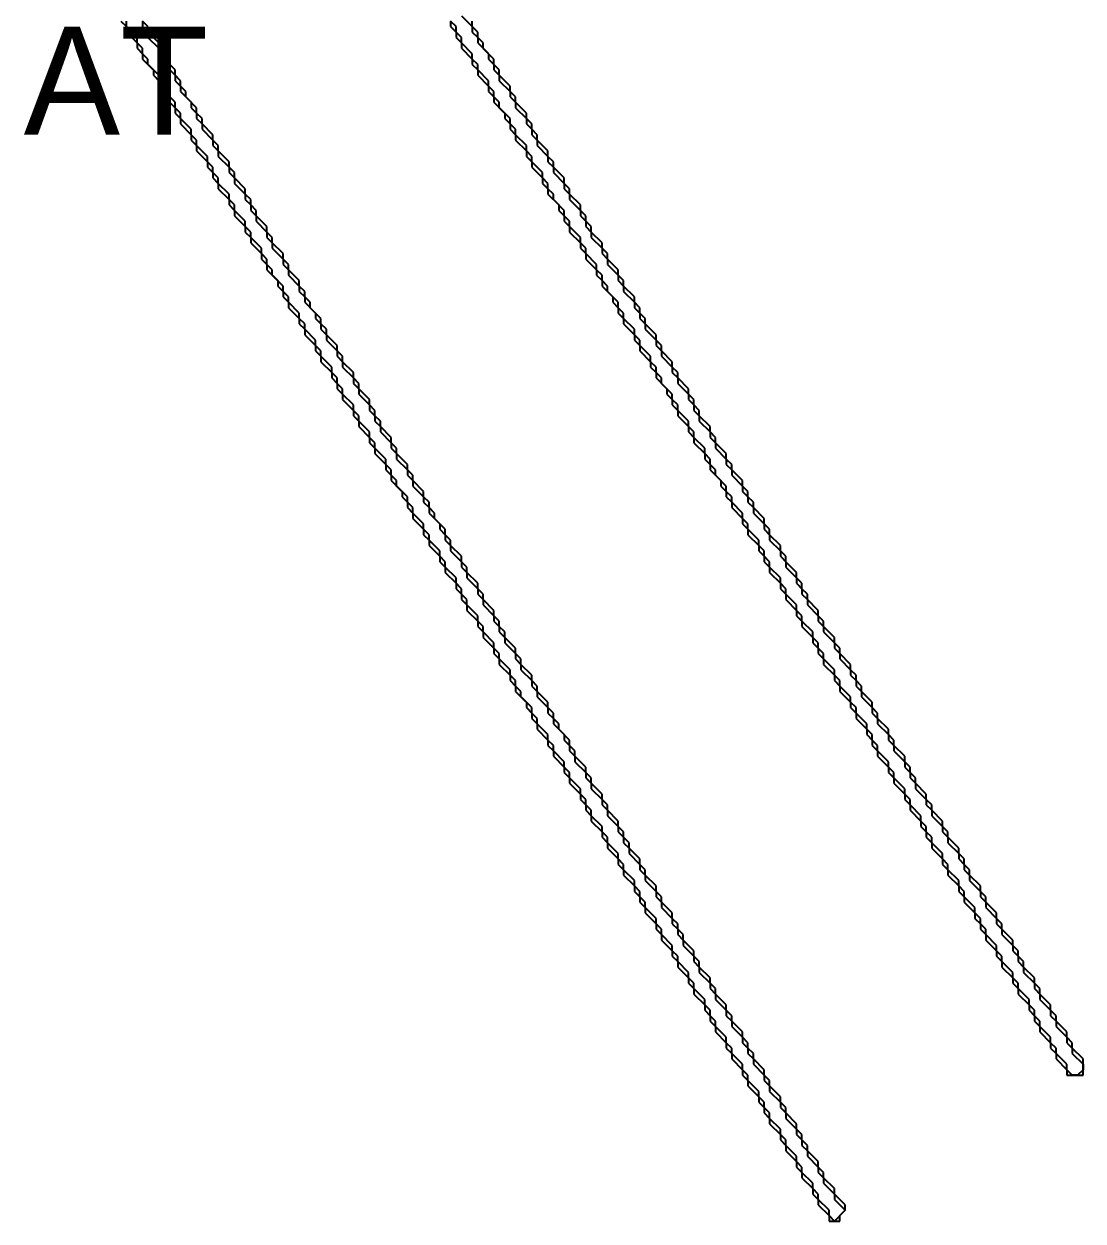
# Model space of a CAD drawing. Header units: metres. Extents: x 7 to 3931, y 6 to 2277.
# Drawn here: x 1776.1 to 1972, y 1305 to 1526.5 of the extents above; entities that cross this region are included whole.
import ezdxf

# ---------------------------------------------------------------- set-up
doc = ezdxf.new("R2010")
doc.units = ezdxf.units.M

msp = doc.modelspace()

# ---------------------------------------------------------------- linework, layer by layer
for p, q in [((1794, 1527), (1795, 1526)), ((1795, 1526), (1795, 1527)), ((1798, 1527), (1798, 1526)), ((1799, 1526), (1798, 1527)), ((1855, 1527), (1855, 1526)), ((1856, 1526), (1855, 1527)), ((1857, 1528), (1859, 1526)), ((1859, 1526), (1859, 1527)), ((1797, 1524), (1795, 1526)), ((1795, 1526), (1795, 1525)), ((1795, 1525), (1797, 1523)), ((1797, 1523), (1797, 1524)), ((1798, 1526), (1799, 1525)), ((1799, 1525), (1799, 1526)), ((1799, 1525), (1799, 1524)), ((1801, 1523), (1799, 1525)), ((1799, 1524), (1801, 1522)), ((1855, 1526), (1856, 1525)), ((1856, 1525), (1856, 1526)), ((1856, 1525), (1856, 1524)), ((1857, 1524), (1856, 1525)), ((1856, 1524), (1857, 1523)), ((1857, 1523), (1857, 1524)), ((1860, 1525), (1859, 1526)), ((1859, 1526), (1859, 1525)), ((1859, 1525), (1860, 1524)), ((1860, 1524), (1860, 1525)), ((1861, 1523), (1860, 1524)), ((1860, 1524), (1860, 1523)), ((1798, 1522), (1797, 1523)), ((1797, 1523), (1797, 1522)), ((1797, 1522), (1798, 1521)), ((1798, 1521), (1798, 1522)), ((1801, 1522), (1801, 1523)), ((1801, 1522), (1801, 1521)), ((1802, 1521), (1801, 1522)), ((1857, 1523), (1857, 1522)), ((1859, 1521), (1857, 1523)), ((1857, 1522), (1859, 1520)), ((1860, 1523), (1862, 1521)), ((1861, 1522), (1861, 1523)), ((1863, 1520), (1861, 1522)), ((1799, 1520), (1798, 1521)), ((1798, 1521), (1798, 1520)), ((1798, 1520), (1800, 1518)), ((1799, 1519), (1799, 1520)), ((1801, 1521), (1802, 1520)), ((1802, 1520), (1802, 1521)), ((1802, 1520), (1802, 1519)), ((1804, 1518), (1802, 1520)), ((1859, 1520), (1859, 1521)), ((1859, 1520), (1859, 1519)), ((1860, 1519), (1859, 1520)), ((1862, 1521), (1862, 1520)), ((1862, 1520), (1863, 1519)), ((1863, 1519), (1863, 1520)), ((1801, 1517), (1799, 1519)), ((1800, 1518), (1800, 1517)), ((1802, 1519), (1804, 1517)), ((1804, 1517), (1804, 1518)), ((1859, 1519), (1860, 1518)), ((1860, 1518), (1860, 1519)), ((1860, 1518), (1860, 1517)), ((1862, 1516), (1860, 1518)), ((1864, 1518), (1863, 1519)), ((1863, 1519), (1863, 1518)), ((1863, 1518), (1864, 1517)), ((1864, 1517), (1864, 1518)), ((1800, 1517), (1801, 1516)), ((1801, 1516), (1801, 1517)), ((1802, 1515), (1801, 1516)), ((1801, 1516), (1801, 1515)), ((1804, 1517), (1804, 1516)), ((1805, 1516), (1804, 1517)), ((1804, 1516), (1805, 1515)), ((1805, 1515), (1805, 1516)), ((1860, 1517), (1862, 1515)), ((1862, 1515), (1862, 1516)), ((1866, 1515), (1864, 1517)), ((1864, 1517), (1864, 1516)), ((1864, 1516), (1866, 1514)), ((1801, 1515), (1802, 1514)), ((1802, 1514), (1802, 1515)), ((1804, 1512), (1802, 1514)), ((1802, 1514), (1802, 1513)), ((1802, 1513), (1804, 1511)), ((1805, 1515), (1805, 1514)), ((1806, 1514), (1805, 1515)), ((1805, 1514), (1807, 1512)), ((1806, 1513), (1806, 1514)), ((1808, 1511), (1806, 1513)), ((1862, 1515), (1862, 1514)), ((1863, 1514), (1862, 1515)), ((1862, 1514), (1863, 1513)), ((1863, 1513), (1863, 1514)), ((1863, 1513), (1863, 1512)), ((1864, 1512), (1863, 1513)), ((1866, 1514), (1866, 1515)), ((1867, 1513), (1866, 1514)), ((1866, 1514), (1866, 1513)), ((1866, 1513), (1867, 1512)), ((1867, 1512), (1867, 1513)), ((1804, 1511), (1804, 1512)), ((1805, 1510), (1804, 1511)), ((1804, 1511), (1804, 1510)), ((1807, 1512), (1807, 1511)), ((1807, 1511), (1808, 1510)), ((1808, 1510), (1808, 1511)), ((1863, 1512), (1865, 1510)), ((1864, 1511), (1864, 1512)), ((1866, 1509), (1864, 1511)), ((1869, 1510), (1867, 1512)), ((1867, 1512), (1867, 1511)), ((1867, 1511), (1869, 1509)), ((1804, 1510), (1805, 1509)), ((1805, 1509), (1805, 1510)), ((1807, 1507), (1805, 1509)), ((1805, 1509), (1805, 1508)), ((1808, 1510), (1808, 1509)), ((1809, 1509), (1808, 1510)), ((1808, 1509), (1809, 1508)), ((1809, 1508), (1809, 1509)), ((1865, 1510), (1865, 1509)), ((1865, 1509), (1866, 1508)), ((1866, 1508), (1866, 1509)), ((1869, 1509), (1869, 1510)), ((1870, 1508), (1869, 1509)), ((1869, 1509), (1869, 1508)), ((1805, 1508), (1807, 1506)), ((1807, 1506), (1807, 1507)), ((1809, 1508), (1809, 1507)), ((1811, 1506), (1809, 1508)), ((1809, 1507), (1811, 1505)), ((1866, 1508), (1866, 1507)), ((1867, 1507), (1866, 1508)), ((1866, 1507), (1867, 1506)), ((1867, 1506), (1867, 1507)), ((1869, 1508), (1870, 1507)), ((1870, 1507), (1870, 1508)), ((1871, 1506), (1870, 1507)), ((1870, 1507), (1870, 1506)), ((1808, 1505), (1807, 1506)), ((1807, 1506), (1807, 1505)), ((1807, 1505), (1808, 1504)), ((1808, 1504), (1808, 1505)), ((1810, 1502), (1808, 1504)), ((1808, 1504), (1808, 1503)), ((1811, 1505), (1811, 1506)), ((1811, 1505), (1811, 1504)), ((1812, 1504), (1811, 1505)), ((1811, 1504), (1812, 1503)), ((1812, 1503), (1812, 1504)), ((1867, 1506), (1867, 1505)), ((1869, 1504), (1867, 1506)), ((1867, 1505), (1869, 1503)), ((1869, 1503), (1869, 1504)), ((1870, 1506), (1871, 1505)), ((1871, 1505), (1871, 1506)), ((1873, 1503), (1871, 1505)), ((1871, 1505), (1871, 1504)), ((1871, 1504), (1873, 1502)), ((1808, 1503), (1810, 1501)), ((1810, 1501), (1810, 1502)), ((1812, 1503), (1812, 1502)), ((1814, 1501), (1812, 1503)), ((1812, 1502), (1814, 1500)), ((1869, 1503), (1869, 1502)), ((1870, 1502), (1869, 1503)), ((1869, 1502), (1870, 1501)), ((1870, 1501), (1870, 1502)), ((1873, 1502), (1873, 1503)), ((1874, 1501), (1873, 1502)), ((1873, 1502), (1873, 1501)), ((1811, 1500), (1810, 1501)), ((1810, 1501), (1810, 1500)), ((1810, 1500), (1811, 1499)), ((1811, 1499), (1811, 1500)), ((1814, 1500), (1814, 1501)), ((1814, 1500), (1814, 1499)), ((1815, 1499), (1814, 1500)), ((1870, 1501), (1870, 1500)), ((1872, 1499), (1870, 1501)), ((1870, 1500), (1872, 1498)), ((1873, 1501), (1874, 1500)), ((1874, 1500), (1874, 1501)), ((1876, 1498), (1874, 1500)), ((1874, 1500), (1874, 1499)), ((1812, 1498), (1811, 1499)), ((1811, 1499), (1811, 1498)), ((1811, 1498), (1812, 1497)), ((1812, 1497), (1812, 1498)), ((1814, 1499), (1815, 1498)), ((1815, 1498), (1815, 1499)), ((1815, 1498), (1815, 1497)), ((1817, 1496), (1815, 1498)), ((1872, 1498), (1872, 1499)), ((1872, 1498), (1872, 1497)), ((1873, 1497), (1872, 1498)), ((1874, 1499), (1876, 1497)), ((1876, 1497), (1876, 1498)), ((1814, 1495), (1812, 1497)), ((1812, 1497), (1812, 1496)), ((1812, 1496), (1814, 1494)), ((1815, 1497), (1817, 1495)), ((1817, 1495), (1817, 1496)), ((1872, 1497), (1873, 1496)), ((1873, 1496), (1873, 1497)), ((1873, 1496), (1873, 1495)), ((1874, 1495), (1873, 1496)), ((1877, 1496), (1876, 1497)), ((1876, 1497), (1876, 1496)), ((1876, 1496), (1877, 1495)), ((1877, 1495), (1877, 1496)), ((1814, 1494), (1814, 1495)), ((1815, 1493), (1814, 1494)), ((1814, 1494), (1814, 1493)), ((1814, 1493), (1815, 1492)), ((1815, 1492), (1815, 1493)), ((1817, 1495), (1817, 1494)), ((1818, 1494), (1817, 1495)), ((1817, 1494), (1818, 1493)), ((1818, 1493), (1818, 1494)), ((1818, 1493), (1818, 1492)), ((1819, 1492), (1818, 1493)), ((1873, 1495), (1875, 1493)), ((1874, 1494), (1874, 1495)), ((1876, 1492), (1874, 1494)), ((1875, 1493), (1875, 1492)), ((1879, 1493), (1877, 1495)), ((1877, 1495), (1877, 1494)), ((1877, 1494), (1879, 1492)), ((1879, 1492), (1879, 1493)), ((1817, 1490), (1815, 1492)), ((1815, 1492), (1815, 1491)), ((1815, 1491), (1817, 1489)), ((1818, 1492), (1819, 1491)), ((1819, 1491), (1819, 1492)), ((1819, 1491), (1819, 1490)), ((1821, 1489), (1819, 1491)), ((1875, 1492), (1876, 1491)), ((1876, 1491), (1876, 1492)), ((1876, 1491), (1876, 1490)), ((1877, 1490), (1876, 1491)), ((1880, 1491), (1879, 1492)), ((1879, 1492), (1879, 1491)), ((1879, 1491), (1880, 1490)), ((1880, 1490), (1880, 1491)), ((1817, 1489), (1817, 1490)), ((1818, 1488), (1817, 1489)), ((1817, 1489), (1817, 1488)), ((1819, 1490), (1821, 1488)), ((1821, 1488), (1821, 1489)), ((1876, 1490), (1877, 1489)), ((1877, 1489), (1877, 1490)), ((1877, 1489), (1877, 1488)), ((1879, 1487), (1877, 1489)), ((1881, 1489), (1880, 1490)), ((1880, 1490), (1880, 1489)), ((1880, 1489), (1881, 1488)), ((1881, 1488), (1881, 1489)), ((1817, 1488), (1818, 1487)), ((1818, 1487), (1818, 1488)), ((1820, 1485), (1818, 1487)), ((1818, 1487), (1818, 1486)), ((1821, 1488), (1821, 1487)), ((1822, 1487), (1821, 1488)), ((1821, 1487), (1822, 1486)), ((1822, 1486), (1822, 1487)), ((1877, 1488), (1879, 1486)), ((1879, 1486), (1879, 1487)), ((1883, 1486), (1881, 1488)), ((1881, 1488), (1881, 1487)), ((1881, 1487), (1883, 1485)), ((1818, 1486), (1820, 1484)), ((1820, 1484), (1820, 1485)), ((1822, 1486), (1822, 1485)), ((1824, 1484), (1822, 1486)), ((1822, 1485), (1824, 1483)), ((1879, 1486), (1879, 1485)), ((1880, 1485), (1879, 1486)), ((1879, 1485), (1880, 1484)), ((1880, 1484), (1880, 1485)), ((1883, 1485), (1883, 1486)), ((1884, 1484), (1883, 1485)), ((1883, 1485), (1883, 1484)), ((1821, 1483), (1820, 1484)), ((1820, 1484), (1820, 1483)), ((1820, 1483), (1821, 1482)), ((1821, 1482), (1821, 1483)), ((1822, 1481), (1821, 1482)), ((1821, 1482), (1821, 1481)), ((1824, 1483), (1824, 1484)), ((1824, 1483), (1824, 1482)), ((1825, 1482), (1824, 1483)), ((1824, 1482), (1825, 1481)), ((1825, 1481), (1825, 1482)), ((1880, 1484), (1880, 1483)), ((1882, 1482), (1880, 1484)), ((1880, 1483), (1882, 1481)), ((1882, 1481), (1882, 1482)), ((1883, 1484), (1884, 1483)), ((1884, 1483), (1884, 1484)), ((1886, 1481), (1884, 1483)), ((1884, 1483), (1884, 1482)), ((1884, 1482), (1886, 1480)), ((1821, 1481), (1823, 1479)), ((1822, 1480), (1822, 1481)), ((1824, 1478), (1822, 1480)), ((1825, 1481), (1825, 1480)), ((1827, 1479), (1825, 1481)), ((1825, 1480), (1827, 1478)), ((1882, 1481), (1882, 1480)), ((1883, 1480), (1882, 1481)), ((1882, 1480), (1883, 1479)), ((1883, 1479), (1883, 1480)), ((1886, 1480), (1886, 1481)), ((1887, 1479), (1886, 1480)), ((1886, 1480), (1886, 1479)), ((1823, 1479), (1823, 1478)), ((1823, 1478), (1824, 1477)), ((1824, 1477), (1824, 1478)), ((1827, 1478), (1827, 1479)), ((1827, 1478), (1827, 1477)), ((1828, 1477), (1827, 1478)), ((1883, 1479), (1883, 1478)), ((1884, 1478), (1883, 1479)), ((1883, 1478), (1885, 1476)), ((1884, 1477), (1884, 1478)), ((1886, 1479), (1887, 1478)), ((1887, 1478), (1887, 1479)), ((1889, 1476), (1887, 1478)), ((1887, 1478), (1887, 1477)), ((1825, 1476), (1824, 1477)), ((1824, 1477), (1824, 1476)), ((1824, 1476), (1825, 1475)), ((1825, 1475), (1825, 1476)), ((1827, 1477), (1828, 1476)), ((1828, 1476), (1828, 1477)), ((1828, 1476), (1828, 1475)), ((1829, 1475), (1828, 1476)), ((1886, 1475), (1884, 1477)), ((1885, 1476), (1885, 1475)), ((1887, 1477), (1889, 1475)), ((1889, 1475), (1889, 1476)), ((1827, 1473), (1825, 1475)), ((1825, 1475), (1825, 1474)), ((1825, 1474), (1827, 1472)), ((1827, 1472), (1827, 1473)), ((1828, 1475), (1830, 1473)), ((1829, 1474), (1829, 1475)), ((1831, 1472), (1829, 1474)), ((1830, 1473), (1830, 1472)), ((1885, 1475), (1886, 1474)), ((1886, 1474), (1886, 1475)), ((1886, 1474), (1886, 1473)), ((1887, 1473), (1886, 1474)), ((1886, 1473), (1887, 1472)), ((1887, 1472), (1887, 1473)), ((1890, 1474), (1889, 1475)), ((1889, 1475), (1889, 1474)), ((1889, 1474), (1890, 1473)), ((1890, 1473), (1890, 1474)), ((1891, 1472), (1890, 1473)), ((1890, 1473), (1890, 1472)), ((1828, 1471), (1827, 1472)), ((1827, 1472), (1827, 1471)), ((1827, 1471), (1828, 1470)), ((1828, 1470), (1828, 1471)), ((1830, 1472), (1831, 1471)), ((1831, 1471), (1831, 1472)), ((1831, 1471), (1831, 1470)), ((1832, 1470), (1831, 1471)), ((1887, 1472), (1887, 1471)), ((1889, 1470), (1887, 1472)), ((1887, 1471), (1889, 1469)), ((1890, 1472), (1891, 1471)), ((1891, 1471), (1891, 1472)), ((1893, 1469), (1891, 1471)), ((1891, 1471), (1891, 1470)), ((1830, 1468), (1828, 1470)), ((1828, 1470), (1828, 1469)), ((1828, 1469), (1830, 1467)), ((1831, 1470), (1832, 1469)), ((1832, 1469), (1832, 1470)), ((1832, 1469), (1832, 1468)), ((1834, 1467), (1832, 1469)), ((1889, 1469), (1889, 1470)), ((1889, 1469), (1889, 1468)), ((1890, 1468), (1889, 1469)), ((1891, 1470), (1893, 1468)), ((1893, 1468), (1893, 1469)), ((1830, 1467), (1830, 1468)), ((1831, 1466), (1830, 1467)), ((1830, 1467), (1830, 1466)), ((1832, 1468), (1834, 1466)), ((1834, 1466), (1834, 1467)), ((1889, 1468), (1890, 1467)), ((1890, 1467), (1890, 1468)), ((1890, 1467), (1890, 1466)), ((1892, 1465), (1890, 1467)), ((1894, 1467), (1893, 1468)), ((1893, 1468), (1893, 1467)), ((1893, 1467), (1894, 1466)), ((1894, 1466), (1894, 1467)), ((1830, 1466), (1831, 1465)), ((1831, 1465), (1831, 1466)), ((1833, 1463), (1831, 1465)), ((1831, 1465), (1831, 1464)), ((1834, 1466), (1834, 1465)), ((1835, 1465), (1834, 1466)), ((1834, 1465), (1835, 1464)), ((1835, 1464), (1835, 1465)), ((1890, 1466), (1892, 1464)), ((1892, 1464), (1892, 1465)), ((1896, 1464), (1894, 1466)), ((1894, 1466), (1894, 1465)), ((1894, 1465), (1896, 1463)), ((1831, 1464), (1833, 1462)), ((1833, 1462), (1833, 1463)), ((1834, 1461), (1833, 1462)), ((1833, 1462), (1833, 1461)), ((1835, 1464), (1835, 1463)), ((1837, 1462), (1835, 1464)), ((1835, 1463), (1837, 1461)), ((1837, 1461), (1837, 1462)), ((1892, 1464), (1892, 1463)), ((1893, 1463), (1892, 1464)), ((1892, 1463), (1893, 1462)), ((1893, 1462), (1893, 1463)), ((1893, 1462), (1893, 1461)), ((1894, 1461), (1893, 1462)), ((1896, 1463), (1896, 1464)), ((1897, 1462), (1896, 1463)), ((1896, 1463), (1896, 1462)), ((1896, 1462), (1897, 1461)), ((1897, 1461), (1897, 1462)), ((1833, 1461), (1834, 1460)), ((1834, 1460), (1834, 1461)), ((1835, 1459), (1834, 1460)), ((1834, 1460), (1834, 1459)), ((1837, 1461), (1837, 1460)), ((1838, 1460), (1837, 1461)), ((1837, 1460), (1838, 1459)), ((1838, 1459), (1838, 1460)), ((1893, 1461), (1895, 1459)), ((1894, 1460), (1894, 1461)), ((1896, 1458), (1894, 1460)), ((1899, 1459), (1897, 1461)), ((1897, 1461), (1897, 1460)), ((1897, 1460), (1899, 1458)), ((1834, 1459), (1835, 1458)), ((1835, 1458), (1835, 1459)), ((1837, 1456), (1835, 1458)), ((1835, 1458), (1835, 1457)), ((1838, 1459), (1838, 1458)), ((1840, 1457), (1838, 1459)), ((1838, 1458), (1840, 1456)), ((1895, 1459), (1895, 1458)), ((1895, 1458), (1896, 1457)), ((1896, 1457), (1896, 1458)), ((1899, 1458), (1899, 1459)), ((1900, 1457), (1899, 1458)), ((1899, 1458), (1899, 1457)), ((1835, 1457), (1837, 1455)), ((1837, 1455), (1837, 1456)), ((1840, 1456), (1840, 1457)), ((1840, 1456), (1840, 1455)), ((1841, 1455), (1840, 1456)), ((1896, 1457), (1896, 1456)), ((1897, 1456), (1896, 1457)), ((1896, 1456), (1897, 1455)), ((1897, 1455), (1897, 1456)), ((1899, 1457), (1900, 1456)), ((1900, 1456), (1900, 1457)), ((1901, 1455), (1900, 1456)), ((1900, 1456), (1900, 1455)), ((1838, 1454), (1837, 1455)), ((1837, 1455), (1837, 1454)), ((1837, 1454), (1838, 1453)), ((1838, 1453), (1838, 1454)), ((1840, 1455), (1841, 1454)), ((1841, 1454), (1841, 1455)), ((1841, 1454), (1841, 1453)), ((1842, 1453), (1841, 1454)), ((1897, 1455), (1897, 1454)), ((1899, 1453), (1897, 1455)), ((1897, 1454), (1899, 1452)), ((1900, 1455), (1901, 1454)), ((1901, 1454), (1901, 1455)), ((1903, 1452), (1901, 1454)), ((1901, 1454), (1901, 1453)), ((1840, 1451), (1838, 1453)), ((1838, 1453), (1838, 1452)), ((1838, 1452), (1840, 1450)), ((1840, 1450), (1840, 1451)), ((1841, 1453), (1842, 1452)), ((1842, 1452), (1842, 1453)), ((1842, 1452), (1842, 1451)), ((1844, 1450), (1842, 1452)), ((1842, 1451), (1844, 1449)), ((1899, 1452), (1899, 1453)), ((1899, 1452), (1899, 1451)), ((1900, 1451), (1899, 1452)), ((1899, 1451), (1900, 1450)), ((1900, 1450), (1900, 1451)), ((1901, 1453), (1903, 1451)), ((1903, 1451), (1903, 1452)), ((1904, 1450), (1903, 1451)), ((1903, 1451), (1903, 1450)), ((1841, 1449), (1840, 1450)), ((1840, 1450), (1840, 1449)), ((1840, 1449), (1841, 1448)), ((1841, 1448), (1841, 1449)), ((1844, 1449), (1844, 1450)), ((1844, 1449), (1844, 1448)), ((1845, 1448), (1844, 1449)), ((1900, 1450), (1900, 1449)), ((1902, 1448), (1900, 1450)), ((1900, 1449), (1902, 1447)), ((1903, 1450), (1904, 1449)), ((1904, 1449), (1904, 1450)), ((1906, 1447), (1904, 1449)), ((1904, 1449), (1904, 1448)), ((1843, 1446), (1841, 1448)), ((1841, 1448), (1841, 1447)), ((1841, 1447), (1843, 1445)), ((1844, 1448), (1845, 1447)), ((1845, 1447), (1845, 1448)), ((1845, 1447), (1845, 1446)), ((1847, 1445), (1845, 1447)), ((1902, 1447), (1902, 1448)), ((1902, 1447), (1902, 1446)), ((1903, 1446), (1902, 1447)), ((1904, 1448), (1906, 1446)), ((1906, 1446), (1906, 1447)), ((1843, 1445), (1843, 1446)), ((1844, 1444), (1843, 1445)), ((1843, 1445), (1843, 1444)), ((1845, 1446), (1847, 1444)), ((1847, 1444), (1847, 1445)), ((1902, 1446), (1903, 1445)), ((1903, 1445), (1903, 1446)), ((1903, 1445), (1903, 1444)), ((1904, 1444), (1903, 1445)), ((1907, 1445), (1906, 1446)), ((1906, 1446), (1906, 1445)), ((1906, 1445), (1907, 1444)), ((1907, 1444), (1907, 1445)), ((1843, 1444), (1844, 1443)), ((1844, 1443), (1844, 1444)), ((1845, 1442), (1844, 1443)), ((1844, 1443), (1844, 1442)), ((1844, 1442), (1846, 1440)), ((1845, 1441), (1845, 1442)), ((1847, 1444), (1847, 1443)), ((1848, 1443), (1847, 1444)), ((1847, 1443), (1848, 1442)), ((1848, 1442), (1848, 1443)), ((1848, 1442), (1848, 1441)), ((1850, 1440), (1848, 1442)), ((1903, 1444), (1905, 1442)), ((1904, 1443), (1904, 1444)), ((1906, 1441), (1904, 1443)), ((1905, 1442), (1905, 1441)), ((1909, 1442), (1907, 1444)), ((1907, 1444), (1907, 1443)), ((1907, 1443), (1909, 1441)), ((1909, 1441), (1909, 1442)), ((1847, 1439), (1845, 1441)), ((1846, 1440), (1846, 1439)), ((1848, 1441), (1850, 1439)), ((1850, 1439), (1850, 1440)), ((1905, 1441), (1906, 1440)), ((1906, 1440), (1906, 1441)), ((1906, 1440), (1906, 1439)), ((1907, 1439), (1906, 1440)), ((1910, 1440), (1909, 1441)), ((1909, 1441), (1909, 1440)), ((1909, 1440), (1910, 1439)), ((1910, 1439), (1910, 1440)), ((1846, 1439), (1847, 1438)), ((1847, 1438), (1847, 1439)), ((1848, 1437), (1847, 1438)), ((1847, 1438), (1847, 1437)), ((1850, 1439), (1850, 1438)), ((1851, 1438), (1850, 1439)), ((1850, 1438), (1851, 1437)), ((1851, 1437), (1851, 1438)), ((1906, 1439), (1907, 1438)), ((1907, 1438), (1907, 1439)), ((1907, 1438), (1907, 1437)), ((1909, 1436), (1907, 1438)), ((1911, 1438), (1910, 1439)), ((1910, 1439), (1910, 1438)), ((1910, 1438), (1911, 1437)), ((1911, 1437), (1911, 1438)), ((1847, 1437), (1848, 1436)), ((1848, 1436), (1848, 1437)), ((1850, 1434), (1848, 1436)), ((1848, 1436), (1848, 1435)), ((1851, 1437), (1851, 1436)), ((1852, 1436), (1851, 1437)), ((1851, 1436), (1853, 1434)), ((1852, 1435), (1852, 1436)), ((1907, 1437), (1909, 1435)), ((1909, 1435), (1909, 1436)), ((1913, 1435), (1911, 1437)), ((1911, 1437), (1911, 1436)), ((1911, 1436), (1913, 1434)), ((1848, 1435), (1850, 1433)), ((1850, 1433), (1850, 1434)), ((1854, 1433), (1852, 1435)), ((1853, 1434), (1853, 1433)), ((1909, 1435), (1909, 1434)), ((1910, 1434), (1909, 1435)), ((1909, 1434), (1910, 1433)), ((1910, 1433), (1910, 1434)), ((1913, 1434), (1913, 1435)), ((1914, 1433), (1913, 1434)), ((1913, 1434), (1913, 1433)), ((1851, 1432), (1850, 1433)), ((1850, 1433), (1850, 1432)), ((1850, 1432), (1851, 1431)), ((1851, 1431), (1851, 1432)), ((1853, 1429), (1851, 1431)), ((1851, 1431), (1851, 1430)), ((1853, 1433), (1854, 1432)), ((1854, 1432), (1854, 1433)), ((1854, 1432), (1854, 1431)), ((1855, 1431), (1854, 1432)), ((1854, 1431), (1855, 1430)), ((1855, 1430), (1855, 1431)), ((1910, 1433), (1910, 1432)), ((1912, 1431), (1910, 1433)), ((1910, 1432), (1912, 1430)), ((1912, 1430), (1912, 1431)), ((1913, 1433), (1914, 1432)), ((1914, 1432), (1914, 1433)), ((1916, 1430), (1914, 1432)), ((1914, 1432), (1914, 1431)), ((1914, 1431), (1916, 1429)), ((1851, 1430), (1853, 1428)), ((1853, 1428), (1853, 1429)), ((1855, 1430), (1855, 1429)), ((1857, 1428), (1855, 1430)), ((1855, 1429), (1857, 1427)), ((1912, 1430), (1912, 1429)), ((1913, 1429), (1912, 1430)), ((1912, 1429), (1913, 1428)), ((1913, 1428), (1913, 1429)), ((1916, 1429), (1916, 1430)), ((1917, 1428), (1916, 1429)), ((1916, 1429), (1916, 1428)), ((1854, 1427), (1853, 1428)), ((1853, 1428), (1853, 1427)), ((1853, 1427), (1854, 1426)), ((1854, 1426), (1854, 1427)), ((1857, 1427), (1857, 1428)), ((1857, 1427), (1857, 1426)), ((1858, 1426), (1857, 1427)), ((1913, 1428), (1913, 1427)), ((1914, 1427), (1913, 1428)), ((1913, 1427), (1914, 1426)), ((1914, 1426), (1914, 1427)), ((1916, 1428), (1917, 1427)), ((1917, 1427), (1917, 1428)), ((1919, 1425), (1917, 1427)), ((1917, 1427), (1917, 1426)), ((1856, 1424), (1854, 1426)), ((1854, 1426), (1854, 1425)), ((1854, 1425), (1856, 1423)), ((1857, 1426), (1858, 1425)), ((1858, 1425), (1858, 1426)), ((1858, 1425), (1858, 1424)), ((1860, 1423), (1858, 1425)), ((1914, 1426), (1914, 1425)), ((1916, 1424), (1914, 1426)), ((1914, 1425), (1916, 1423)), ((1917, 1426), (1919, 1424)), ((1919, 1424), (1919, 1425)), ((1856, 1423), (1856, 1424)), ((1857, 1422), (1856, 1423)), ((1856, 1423), (1856, 1422)), ((1858, 1424), (1860, 1422)), ((1860, 1422), (1860, 1423)), ((1916, 1423), (1916, 1424)), ((1916, 1423), (1916, 1422)), ((1917, 1422), (1916, 1423)), ((1920, 1423), (1919, 1424)), ((1919, 1424), (1919, 1423)), ((1919, 1423), (1920, 1422)), ((1920, 1422), (1920, 1423)), ((1856, 1422), (1857, 1421)), ((1857, 1421), (1857, 1422)), ((1858, 1420), (1857, 1421)), ((1857, 1421), (1857, 1420)), ((1857, 1420), (1858, 1419)), ((1858, 1419), (1858, 1420)), ((1860, 1422), (1860, 1421)), ((1861, 1421), (1860, 1422)), ((1860, 1421), (1861, 1420)), ((1861, 1420), (1861, 1421)), ((1861, 1420), (1861, 1419)), ((1863, 1418), (1861, 1420)), ((1916, 1422), (1917, 1421)), ((1917, 1421), (1917, 1422)), ((1917, 1421), (1917, 1420)), ((1919, 1419), (1917, 1421)), ((1917, 1420), (1919, 1418)), ((1921, 1421), (1920, 1422)), ((1920, 1422), (1920, 1421)), ((1920, 1421), (1921, 1420)), ((1921, 1420), (1921, 1421)), ((1923, 1418), (1921, 1420)), ((1921, 1420), (1921, 1419)), ((1860, 1417), (1858, 1419)), ((1858, 1419), (1858, 1418)), ((1858, 1418), (1860, 1416)), ((1861, 1419), (1863, 1417)), ((1863, 1417), (1863, 1418)), ((1919, 1418), (1919, 1419)), ((1919, 1418), (1919, 1417)), ((1920, 1417), (1919, 1418)), ((1921, 1419), (1923, 1417)), ((1923, 1417), (1923, 1418)), ((1860, 1416), (1860, 1417)), ((1861, 1415), (1860, 1416)), ((1860, 1416), (1860, 1415)), ((1863, 1417), (1863, 1416)), ((1864, 1416), (1863, 1417)), ((1863, 1416), (1864, 1415)), ((1864, 1415), (1864, 1416)), ((1919, 1417), (1920, 1416)), ((1920, 1416), (1920, 1417)), ((1920, 1416), (1920, 1415)), ((1922, 1414), (1920, 1416)), ((1924, 1416), (1923, 1417)), ((1923, 1417), (1923, 1416)), ((1923, 1416), (1924, 1415)), ((1924, 1415), (1924, 1416)), ((1860, 1415), (1861, 1414)), ((1861, 1414), (1861, 1415)), ((1863, 1412), (1861, 1414)), ((1861, 1414), (1861, 1413)), ((1864, 1415), (1864, 1414)), ((1865, 1414), (1864, 1415)), ((1864, 1414), (1865, 1413)), ((1865, 1413), (1865, 1414)), ((1920, 1415), (1922, 1413)), ((1922, 1413), (1922, 1414)), ((1926, 1413), (1924, 1415)), ((1924, 1415), (1924, 1414)), ((1924, 1414), (1926, 1412)), ((1861, 1413), (1863, 1411)), ((1863, 1411), (1863, 1412)), ((1864, 1410), (1863, 1411)), ((1863, 1411), (1863, 1410)), ((1865, 1413), (1865, 1412)), ((1867, 1411), (1865, 1413)), ((1865, 1412), (1867, 1410)), ((1867, 1410), (1867, 1411)), ((1922, 1413), (1922, 1412)), ((1923, 1412), (1922, 1413)), ((1922, 1412), (1923, 1411)), ((1923, 1411), (1923, 1412)), ((1923, 1411), (1923, 1410)), ((1924, 1410), (1923, 1411)), ((1926, 1412), (1926, 1413)), ((1927, 1411), (1926, 1412)), ((1926, 1412), (1926, 1411)), ((1926, 1411), (1927, 1410)), ((1927, 1410), (1927, 1411)), ((1863, 1410), (1864, 1409)), ((1864, 1409), (1864, 1410)), ((1866, 1407), (1864, 1409)), ((1864, 1409), (1864, 1408)), ((1867, 1410), (1867, 1409)), ((1868, 1409), (1867, 1410)), ((1867, 1409), (1868, 1408)), ((1868, 1408), (1868, 1409)), ((1923, 1410), (1924, 1409)), ((1924, 1409), (1924, 1410)), ((1924, 1409), (1924, 1408)), ((1926, 1407), (1924, 1409)), ((1929, 1408), (1927, 1410)), ((1927, 1410), (1927, 1409)), ((1927, 1409), (1929, 1407)), ((1864, 1408), (1866, 1406)), ((1866, 1406), (1866, 1407)), ((1868, 1408), (1868, 1407)), ((1870, 1406), (1868, 1408)), ((1868, 1407), (1870, 1405)), ((1924, 1408), (1926, 1406)), ((1926, 1406), (1926, 1407)), ((1929, 1407), (1929, 1408)), ((1930, 1406), (1929, 1407)), ((1929, 1407), (1929, 1406)), ((1867, 1405), (1866, 1406)), ((1866, 1406), (1866, 1405)), ((1866, 1405), (1867, 1404)), ((1867, 1404), (1867, 1405)), ((1870, 1405), (1870, 1406)), ((1870, 1405), (1870, 1404)), ((1871, 1404), (1870, 1405)), ((1926, 1406), (1926, 1405)), ((1927, 1405), (1926, 1406)), ((1926, 1405), (1927, 1404)), ((1927, 1404), (1927, 1405)), ((1929, 1406), (1930, 1405)), ((1930, 1405), (1930, 1406)), ((1931, 1404), (1930, 1405)), ((1930, 1405), (1930, 1404)), ((1868, 1403), (1867, 1404)), ((1867, 1404), (1867, 1403)), ((1867, 1403), (1869, 1401)), ((1868, 1402), (1868, 1403)), ((1870, 1404), (1871, 1403)), ((1871, 1403), (1871, 1404)), ((1871, 1403), (1871, 1402)), ((1873, 1401), (1871, 1403)), ((1927, 1404), (1927, 1403)), ((1929, 1402), (1927, 1404)), ((1927, 1403), (1929, 1401)), ((1930, 1404), (1931, 1403)), ((1931, 1403), (1931, 1404)), ((1933, 1401), (1931, 1403)), ((1931, 1403), (1931, 1402)), ((1870, 1400), (1868, 1402)), ((1869, 1401), (1869, 1400)), ((1869, 1400), (1870, 1399)), ((1870, 1399), (1870, 1400)), ((1871, 1402), (1873, 1400)), ((1873, 1400), (1873, 1401)), ((1873, 1400), (1873, 1399)), ((1874, 1399), (1873, 1400)), ((1929, 1401), (1929, 1402)), ((1929, 1401), (1929, 1400)), ((1930, 1400), (1929, 1401)), ((1929, 1400), (1930, 1399)), ((1930, 1399), (1930, 1400)), ((1931, 1402), (1933, 1400)), ((1933, 1400), (1933, 1401)), ((1934, 1399), (1933, 1400)), ((1933, 1400), (1933, 1399)), ((1871, 1398), (1870, 1399)), ((1870, 1399), (1870, 1398)), ((1870, 1398), (1871, 1397)), ((1871, 1397), (1871, 1398)), ((1873, 1399), (1874, 1398)), ((1874, 1398), (1874, 1399)), ((1874, 1398), (1874, 1397)), ((1875, 1397), (1874, 1398)), ((1930, 1399), (1930, 1398)), ((1932, 1397), (1930, 1399)), ((1930, 1398), (1932, 1396)), ((1933, 1399), (1934, 1398)), ((1934, 1398), (1934, 1399)), ((1936, 1396), (1934, 1398)), ((1934, 1398), (1934, 1397)), ((1873, 1395), (1871, 1397)), ((1871, 1397), (1871, 1396)), ((1871, 1396), (1873, 1394)), ((1874, 1397), (1876, 1395)), ((1875, 1396), (1875, 1397)), ((1877, 1394), (1875, 1396)), ((1932, 1396), (1932, 1397)), ((1932, 1396), (1932, 1395)), ((1933, 1395), (1932, 1396)), ((1934, 1397), (1936, 1395)), ((1936, 1395), (1936, 1396)), ((1873, 1394), (1873, 1395)), ((1874, 1393), (1873, 1394)), ((1873, 1394), (1873, 1393)), ((1876, 1395), (1876, 1394)), ((1876, 1394), (1877, 1393)), ((1877, 1393), (1877, 1394)), ((1932, 1395), (1933, 1394)), ((1933, 1394), (1933, 1395)), ((1933, 1394), (1933, 1393)), ((1934, 1393), (1933, 1394)), ((1937, 1394), (1936, 1395)), ((1936, 1395), (1936, 1394)), ((1936, 1394), (1937, 1393)), ((1937, 1393), (1937, 1394)), ((1873, 1393), (1874, 1392)), ((1874, 1392), (1874, 1393)), ((1876, 1390), (1874, 1392)), ((1874, 1392), (1874, 1391)), ((1877, 1393), (1877, 1392)), ((1878, 1392), (1877, 1393)), ((1877, 1392), (1878, 1391)), ((1878, 1391), (1878, 1392)), ((1933, 1393), (1934, 1392)), ((1934, 1392), (1934, 1393)), ((1934, 1392), (1934, 1391)), ((1936, 1390), (1934, 1392)), ((1939, 1391), (1937, 1393)), ((1937, 1393), (1937, 1392)), ((1937, 1392), (1939, 1390)), ((1874, 1391), (1876, 1389)), ((1876, 1389), (1876, 1390)), ((1877, 1388), (1876, 1389)), ((1876, 1389), (1876, 1388)), ((1878, 1391), (1878, 1390)), ((1880, 1389), (1878, 1391)), ((1878, 1390), (1880, 1388)), ((1880, 1388), (1880, 1389)), ((1934, 1391), (1936, 1389)), ((1936, 1389), (1936, 1390)), ((1936, 1389), (1936, 1388)), ((1937, 1388), (1936, 1389)), ((1939, 1390), (1939, 1391)), ((1940, 1389), (1939, 1390)), ((1939, 1390), (1939, 1389)), ((1939, 1389), (1940, 1388)), ((1940, 1388), (1940, 1389)), ((1876, 1388), (1877, 1387)), ((1877, 1387), (1877, 1388)), ((1879, 1385), (1877, 1387)), ((1877, 1387), (1877, 1386)), ((1880, 1388), (1880, 1387)), ((1881, 1387), (1880, 1388)), ((1880, 1387), (1881, 1386)), ((1881, 1386), (1881, 1387)), ((1936, 1388), (1937, 1387)), ((1937, 1387), (1937, 1388)), ((1937, 1387), (1937, 1386)), ((1939, 1385), (1937, 1387)), ((1941, 1387), (1940, 1388)), ((1940, 1388), (1940, 1387)), ((1940, 1387), (1941, 1386)), ((1941, 1386), (1941, 1387)), ((1877, 1386), (1879, 1384)), ((1879, 1384), (1879, 1385)), ((1881, 1386), (1881, 1385)), ((1883, 1384), (1881, 1386)), ((1881, 1385), (1883, 1383)), ((1937, 1386), (1939, 1384)), ((1939, 1384), (1939, 1385)), ((1943, 1384), (1941, 1386)), ((1941, 1386), (1941, 1385)), ((1941, 1385), (1943, 1383)), ((1880, 1383), (1879, 1384)), ((1879, 1384), (1879, 1383)), ((1879, 1383), (1880, 1382)), ((1880, 1382), (1880, 1383)), ((1883, 1383), (1883, 1384)), ((1883, 1383), (1883, 1382)), ((1884, 1382), (1883, 1383)), ((1939, 1384), (1939, 1383)), ((1940, 1383), (1939, 1384)), ((1939, 1383), (1940, 1382)), ((1940, 1382), (1940, 1383)), ((1943, 1383), (1943, 1384)), ((1944, 1382), (1943, 1383)), ((1943, 1383), (1943, 1382)), ((1881, 1381), (1880, 1382)), ((1880, 1382), (1880, 1381)), ((1880, 1381), (1881, 1380)), ((1881, 1380), (1881, 1381)), ((1883, 1378), (1881, 1380)), ((1881, 1380), (1881, 1379)), ((1883, 1382), (1884, 1381)), ((1884, 1381), (1884, 1382)), ((1884, 1381), (1884, 1380)), ((1886, 1379), (1884, 1381)), ((1884, 1380), (1886, 1378)), ((1940, 1382), (1940, 1381)), ((1942, 1380), (1940, 1382)), ((1940, 1381), (1942, 1379)), ((1942, 1379), (1942, 1380)), ((1943, 1382), (1944, 1381)), ((1944, 1381), (1944, 1382)), ((1946, 1379), (1944, 1381)), ((1944, 1381), (1944, 1380)), ((1944, 1380), (1946, 1378)), ((1881, 1379), (1883, 1377)), ((1883, 1377), (1883, 1378)), ((1886, 1378), (1886, 1379)), ((1886, 1378), (1886, 1377)), ((1887, 1377), (1886, 1378)), ((1942, 1379), (1942, 1378)), ((1943, 1378), (1942, 1379)), ((1942, 1378), (1943, 1377)), ((1943, 1377), (1943, 1378)), ((1946, 1378), (1946, 1379)), ((1947, 1377), (1946, 1378)), ((1946, 1378), (1946, 1377)), ((1884, 1376), (1883, 1377)), ((1883, 1377), (1883, 1376)), ((1883, 1376), (1884, 1375)), ((1884, 1375), (1884, 1376)), ((1886, 1377), (1887, 1376)), ((1887, 1376), (1887, 1377)), ((1887, 1376), (1887, 1375)), ((1888, 1375), (1887, 1376)), ((1943, 1377), (1943, 1376)), ((1944, 1376), (1943, 1377)), ((1943, 1376), (1944, 1375)), ((1944, 1375), (1944, 1376)), ((1946, 1377), (1947, 1376)), ((1947, 1376), (1947, 1377)), ((1949, 1374), (1947, 1376)), ((1947, 1376), (1947, 1375)), ((1886, 1373), (1884, 1375)), ((1884, 1375), (1884, 1374)), ((1884, 1374), (1886, 1372)), ((1887, 1375), (1888, 1374)), ((1888, 1374), (1888, 1375)), ((1888, 1374), (1888, 1373)), ((1890, 1372), (1888, 1374)), ((1944, 1375), (1944, 1374)), ((1946, 1373), (1944, 1375)), ((1944, 1374), (1946, 1372)), ((1947, 1375), (1949, 1373)), ((1949, 1373), (1949, 1374)), ((1886, 1372), (1886, 1373)), ((1887, 1371), (1886, 1372)), ((1886, 1372), (1886, 1371)), ((1888, 1373), (1890, 1371)), ((1890, 1371), (1890, 1372)), ((1946, 1372), (1946, 1373)), ((1946, 1372), (1946, 1371)), ((1947, 1371), (1946, 1372)), ((1950, 1372), (1949, 1373)), ((1949, 1373), (1949, 1372)), ((1949, 1372), (1950, 1371)), ((1950, 1371), (1950, 1372)), ((1886, 1371), (1887, 1370)), ((1887, 1370), (1887, 1371)), ((1889, 1368), (1887, 1370)), ((1887, 1370), (1887, 1369)), ((1887, 1369), (1889, 1367)), ((1890, 1371), (1890, 1370)), ((1891, 1370), (1890, 1371)), ((1890, 1370), (1891, 1369)), ((1891, 1369), (1891, 1370)), ((1891, 1369), (1891, 1368)), ((1893, 1367), (1891, 1369)), ((1946, 1371), (1947, 1370)), ((1947, 1370), (1947, 1371)), ((1947, 1370), (1947, 1369)), ((1949, 1368), (1947, 1370)), ((1947, 1369), (1949, 1367)), ((1951, 1370), (1950, 1371)), ((1950, 1371), (1950, 1370)), ((1950, 1370), (1951, 1369)), ((1951, 1369), (1951, 1370)), ((1953, 1367), (1951, 1369)), ((1951, 1369), (1951, 1368)), ((1889, 1367), (1889, 1368)), ((1890, 1366), (1889, 1367)), ((1889, 1367), (1889, 1366)), ((1891, 1368), (1893, 1366)), ((1893, 1366), (1893, 1367)), ((1949, 1367), (1949, 1368)), ((1949, 1367), (1949, 1366)), ((1950, 1366), (1949, 1367)), ((1951, 1368), (1953, 1366)), ((1953, 1366), (1953, 1367)), ((1889, 1366), (1890, 1365)), ((1890, 1365), (1890, 1366)), ((1891, 1364), (1890, 1365)), ((1890, 1365), (1890, 1364)), ((1893, 1366), (1893, 1365)), ((1894, 1365), (1893, 1366)), ((1893, 1365), (1894, 1364)), ((1894, 1364), (1894, 1365)), ((1949, 1366), (1950, 1365)), ((1950, 1365), (1950, 1366)), ((1950, 1365), (1950, 1364)), ((1952, 1363), (1950, 1365)), ((1954, 1365), (1953, 1366)), ((1953, 1366), (1953, 1365)), ((1953, 1365), (1954, 1364)), ((1954, 1364), (1954, 1365)), ((1890, 1364), (1891, 1363)), ((1891, 1363), (1891, 1364)), ((1893, 1361), (1891, 1363)), ((1891, 1363), (1891, 1362)), ((1894, 1364), (1894, 1363)), ((1896, 1362), (1894, 1364)), ((1894, 1363), (1896, 1361)), ((1950, 1364), (1952, 1362)), ((1952, 1362), (1952, 1363)), ((1956, 1362), (1954, 1364)), ((1954, 1364), (1954, 1363)), ((1954, 1363), (1956, 1361)), ((1891, 1362), (1893, 1360)), ((1893, 1360), (1893, 1361)), ((1896, 1361), (1896, 1362)), ((1896, 1361), (1896, 1360)), ((1897, 1360), (1896, 1361)), ((1952, 1362), (1952, 1361)), ((1953, 1361), (1952, 1362)), ((1952, 1361), (1953, 1360)), ((1953, 1360), (1953, 1361)), ((1956, 1361), (1956, 1362)), ((1957, 1360), (1956, 1361)), ((1956, 1361), (1956, 1360)), ((1894, 1359), (1893, 1360)), ((1893, 1360), (1893, 1359)), ((1893, 1359), (1894, 1358)), ((1894, 1358), (1894, 1359)), ((1896, 1356), (1894, 1358)), ((1894, 1358), (1894, 1357)), ((1896, 1360), (1897, 1359)), ((1897, 1359), (1897, 1360)), ((1897, 1359), (1897, 1358)), ((1898, 1358), (1897, 1359)), ((1897, 1358), (1898, 1357)), ((1898, 1357), (1898, 1358)), ((1953, 1360), (1953, 1359)), ((1954, 1359), (1953, 1360)), ((1953, 1359), (1954, 1358)), ((1954, 1358), (1954, 1359)), ((1954, 1358), (1954, 1357)), ((1956, 1356), (1954, 1358)), ((1956, 1360), (1957, 1359)), ((1957, 1359), (1957, 1360)), ((1959, 1357), (1957, 1359)), ((1957, 1359), (1957, 1358)), ((1957, 1358), (1959, 1356)), ((1894, 1357), (1896, 1355)), ((1896, 1355), (1896, 1356)), ((1898, 1357), (1898, 1356)), ((1900, 1355), (1898, 1357)), ((1898, 1356), (1900, 1354)), ((1954, 1357), (1956, 1355)), ((1956, 1355), (1956, 1356)), ((1959, 1356), (1959, 1357)), ((1960, 1355), (1959, 1356)), ((1959, 1356), (1959, 1355)), ((1897, 1354), (1896, 1355)), ((1896, 1355), (1896, 1354)), ((1896, 1354), (1897, 1353)), ((1897, 1353), (1897, 1354)), ((1900, 1354), (1900, 1355)), ((1900, 1354), (1900, 1353)), ((1901, 1353), (1900, 1354)), ((1956, 1355), (1956, 1354)), ((1957, 1354), (1956, 1355)), ((1956, 1354), (1957, 1353)), ((1957, 1353), (1957, 1354)), ((1959, 1355), (1960, 1354)), ((1960, 1354), (1960, 1355)), ((1961, 1353), (1960, 1354)), ((1960, 1354), (1960, 1353)), ((1899, 1351), (1897, 1353)), ((1897, 1353), (1897, 1352)), ((1897, 1352), (1899, 1350)), ((1900, 1353), (1901, 1352)), ((1901, 1352), (1901, 1353)), ((1901, 1352), (1901, 1351)), ((1903, 1350), (1901, 1352)), ((1957, 1353), (1957, 1352)), ((1959, 1351), (1957, 1353)), ((1957, 1352), (1959, 1350)), ((1960, 1353), (1961, 1352)), ((1961, 1352), (1961, 1353)), ((1963, 1350), (1961, 1352)), ((1961, 1352), (1961, 1351)), ((1899, 1350), (1899, 1351)), ((1900, 1349), (1899, 1350)), ((1899, 1350), (1899, 1349)), ((1899, 1349), (1900, 1348)), ((1900, 1348), (1900, 1349)), ((1901, 1351), (1903, 1349)), ((1903, 1349), (1903, 1350)), ((1903, 1349), (1903, 1348)), ((1904, 1348), (1903, 1349)), ((1959, 1350), (1959, 1351)), ((1959, 1350), (1959, 1349)), ((1960, 1349), (1959, 1350)), ((1959, 1349), (1960, 1348)), ((1960, 1348), (1960, 1349)), ((1961, 1351), (1963, 1349)), ((1963, 1349), (1963, 1350)), ((1964, 1348), (1963, 1349)), ((1963, 1349), (1963, 1348)), ((1902, 1346), (1900, 1348)), ((1900, 1348), (1900, 1347)), ((1900, 1347), (1902, 1345)), ((1903, 1348), (1904, 1347)), ((1904, 1347), (1904, 1348)), ((1904, 1347), (1904, 1346)), ((1906, 1345), (1904, 1347)), ((1960, 1348), (1960, 1347)), ((1962, 1346), (1960, 1348)), ((1960, 1347), (1962, 1345)), ((1963, 1348), (1964, 1347)), ((1964, 1347), (1964, 1348)), ((1966, 1345), (1964, 1347)), ((1964, 1347), (1964, 1346)), ((1902, 1345), (1902, 1346)), ((1903, 1344), (1902, 1345)), ((1902, 1345), (1902, 1344)), ((1904, 1346), (1906, 1344)), ((1906, 1344), (1906, 1345)), ((1962, 1345), (1962, 1346)), ((1962, 1345), (1962, 1344)), ((1963, 1344), (1962, 1345)), ((1964, 1346), (1966, 1344)), ((1966, 1344), (1966, 1345)), ((1902, 1344), (1903, 1343)), ((1903, 1343), (1903, 1344)), ((1904, 1342), (1903, 1343)), ((1903, 1343), (1903, 1342)), ((1906, 1344), (1906, 1343)), ((1907, 1343), (1906, 1344)), ((1906, 1343), (1907, 1342)), ((1907, 1342), (1907, 1343)), ((1962, 1344), (1963, 1343)), ((1963, 1343), (1963, 1344)), ((1963, 1343), (1963, 1342)), ((1964, 1342), (1963, 1343)), ((1967, 1343), (1966, 1344)), ((1966, 1344), (1966, 1343)), ((1966, 1343), (1967, 1342)), ((1967, 1342), (1967, 1343)), ((1903, 1342), (1904, 1341)), ((1904, 1341), (1904, 1342)), ((1906, 1339), (1904, 1341)), ((1904, 1341), (1904, 1340)), ((1907, 1342), (1907, 1341)), ((1909, 1340), (1907, 1342)), ((1907, 1341), (1909, 1339)), ((1963, 1342), (1964, 1341)), ((1964, 1341), (1964, 1342)), ((1964, 1341), (1964, 1340)), ((1966, 1339), (1964, 1341)), ((1969, 1340), (1967, 1342)), ((1967, 1342), (1967, 1341)), ((1967, 1341), (1969, 1339)), ((1904, 1340), (1906, 1338)), ((1906, 1338), (1906, 1339)), ((1907, 1337), (1906, 1338)), ((1906, 1338), (1906, 1337)), ((1909, 1339), (1909, 1340)), ((1909, 1339), (1909, 1338)), ((1910, 1338), (1909, 1339)), ((1909, 1338), (1910, 1337)), ((1910, 1337), (1910, 1338)), ((1964, 1340), (1966, 1338)), ((1966, 1338), (1966, 1339)), ((1966, 1338), (1966, 1337)), ((1967, 1337), (1966, 1338)), ((1969, 1339), (1969, 1340)), ((1970, 1338), (1969, 1339)), ((1969, 1339), (1969, 1338)), ((1969, 1338), (1970, 1337)), ((1970, 1337), (1970, 1338)), ((1906, 1337), (1907, 1336)), ((1907, 1336), (1907, 1337)), ((1909, 1334), (1907, 1336)), ((1907, 1336), (1907, 1335)), ((1910, 1337), (1910, 1336)), ((1911, 1336), (1910, 1337)), ((1910, 1336), (1911, 1335)), ((1911, 1335), (1911, 1336)), ((1966, 1337), (1967, 1336)), ((1967, 1336), (1967, 1337)), ((1967, 1336), (1967, 1335)), ((1969, 1334), (1967, 1336)), ((1972, 1335), (1970, 1337)), ((1970, 1337), (1970, 1336)), ((1970, 1336), (1972, 1334)), ((1907, 1335), (1909, 1333)), ((1909, 1333), (1909, 1334)), ((1911, 1335), (1911, 1334)), ((1913, 1333), (1911, 1335)), ((1911, 1334), (1913, 1332)), ((1967, 1335), (1969, 1333)), ((1969, 1333), (1969, 1334)), ((1972, 1332), (1972, 1335)), ((1972, 1334), (1972, 1333)), ((1910, 1332), (1909, 1333)), ((1909, 1333), (1909, 1332)), ((1909, 1332), (1910, 1331)), ((1910, 1331), (1910, 1332)), ((1913, 1332), (1913, 1333)), ((1913, 1332), (1913, 1331)), ((1914, 1331), (1913, 1332)), ((1969, 1333), (1969, 1332)), ((1970, 1332), (1969, 1333)), ((1969, 1332), (1972, 1332)), ((1971, 1332), (1970, 1332)), ((1972, 1333), (1971, 1332)), ((1912, 1329), (1910, 1331)), ((1910, 1331), (1910, 1330)), ((1910, 1330), (1912, 1328)), ((1912, 1328), (1912, 1329)), ((1913, 1331), (1914, 1330)), ((1914, 1330), (1914, 1331)), ((1914, 1330), (1914, 1329)), ((1916, 1328), (1914, 1330)), ((1914, 1329), (1916, 1327)), ((1913, 1327), (1912, 1328)), ((1912, 1328), (1912, 1327)), ((1912, 1327), (1913, 1326)), ((1913, 1326), (1913, 1327)), ((1916, 1327), (1916, 1328)), ((1916, 1327), (1916, 1326)), ((1917, 1326), (1916, 1327)), ((1914, 1325), (1913, 1326)), ((1913, 1326), (1913, 1325)), ((1913, 1325), (1914, 1324)), ((1914, 1324), (1914, 1325)), ((1916, 1326), (1917, 1325)), ((1917, 1325), (1917, 1326)), ((1917, 1325), (1917, 1324)), ((1919, 1323), (1917, 1325)), ((1916, 1322), (1914, 1324)), ((1914, 1324), (1914, 1323)), ((1914, 1323), (1916, 1321)), ((1917, 1324), (1919, 1322)), ((1919, 1322), (1919, 1323)), ((1916, 1321), (1916, 1322)), ((1917, 1320), (1916, 1321)), ((1916, 1321), (1916, 1320)), ((1919, 1322), (1919, 1321)), ((1920, 1321), (1919, 1322)), ((1919, 1321), (1920, 1320)), ((1920, 1320), (1920, 1321)), ((1916, 1320), (1917, 1319)), ((1917, 1319), (1917, 1320)), ((1919, 1317), (1917, 1319)), ((1917, 1319), (1917, 1318)), ((1917, 1318), (1919, 1316)), ((1920, 1320), (1920, 1319)), ((1921, 1319), (1920, 1320)), ((1920, 1319), (1921, 1318)), ((1921, 1318), (1921, 1319)), ((1921, 1318), (1921, 1317)), ((1923, 1316), (1921, 1318)), ((1919, 1316), (1919, 1317)), ((1920, 1315), (1919, 1316)), ((1919, 1316), (1919, 1315)), ((1921, 1317), (1923, 1315)), ((1923, 1315), (1923, 1316)), ((1919, 1315), (1920, 1314)), ((1920, 1314), (1920, 1315)), ((1922, 1312), (1920, 1314)), ((1920, 1314), (1920, 1313)), ((1923, 1315), (1923, 1314)), ((1924, 1314), (1923, 1315)), ((1923, 1314), (1924, 1313)), ((1924, 1313), (1924, 1314)), ((1920, 1313), (1922, 1311)), ((1922, 1311), (1922, 1312)), ((1924, 1313), (1924, 1312)), ((1926, 1311), (1924, 1313)), ((1924, 1312), (1926, 1310)), ((1923, 1310), (1922, 1311)), ((1922, 1311), (1922, 1310)), ((1922, 1310), (1923, 1309)), ((1923, 1309), (1923, 1310)), ((1926, 1310), (1926, 1311)), ((1926, 1310), (1926, 1309)), ((1928, 1308), (1926, 1310)), ((1925, 1307), (1923, 1309)), ((1923, 1309), (1923, 1308)), ((1923, 1308), (1925, 1306)), ((1925, 1306), (1925, 1307)), ((1926, 1309), (1928, 1307)), ((1928, 1307), (1926, 1305)), ((1927, 1306), (1928, 1307)), ((1928, 1307), (1928, 1308)), ((1926, 1305), (1925, 1306)), ((1925, 1306), (1925, 1305)), ((1925, 1305), (1927, 1305)), ((1927, 1305), (1927, 1306))]:
    msp.add_line(p, q)

# ---------------------------------------------------------------- texts
msp.add_text('AT', height=20).set_placement((1776, 1506))

doc.saveas('drawing.dxf')
